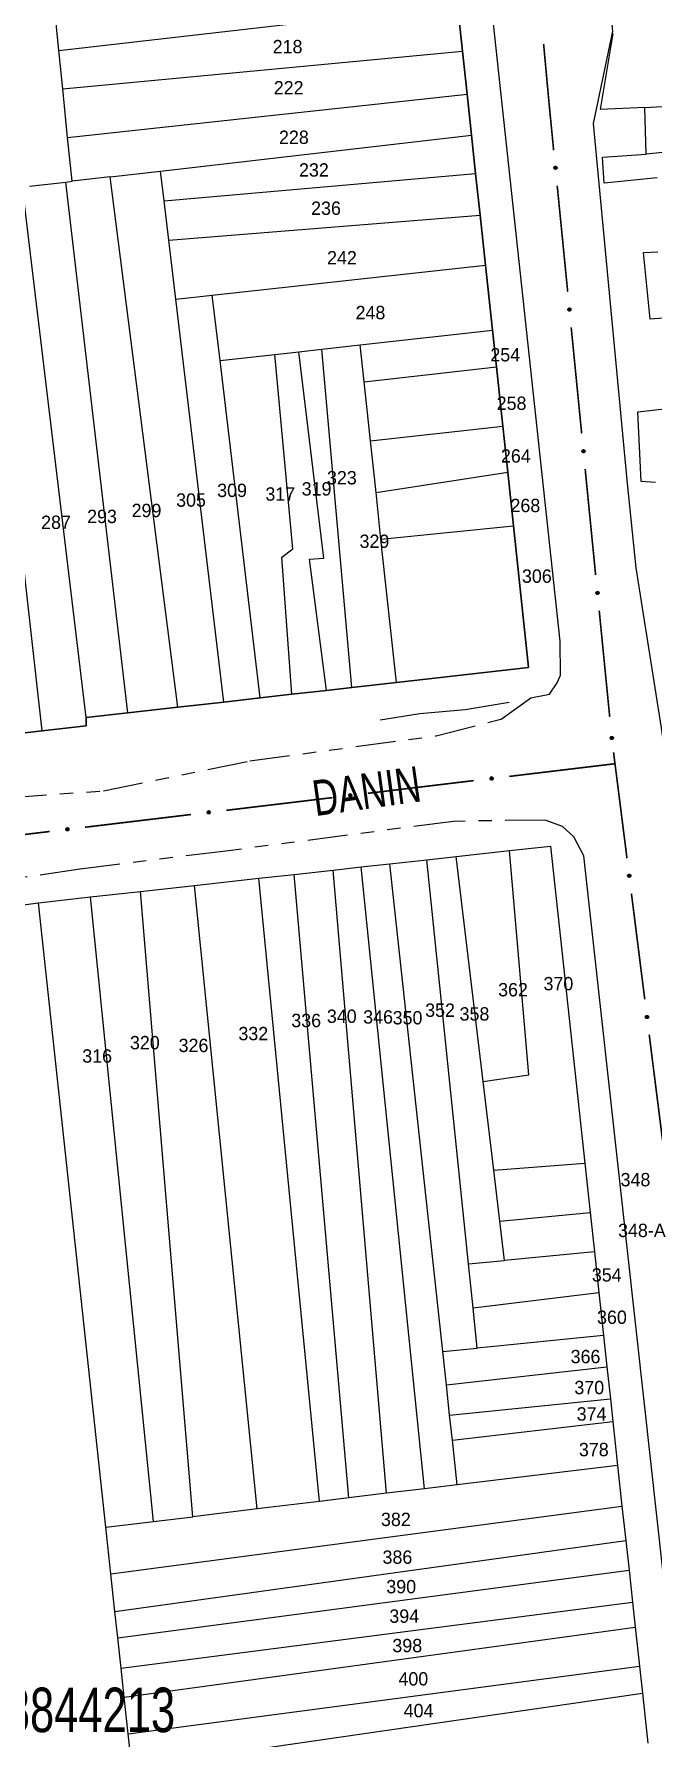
# Model space of a CAD drawing. Extents: x 203851 to 204958, y 4839055 to 4839989.
# Drawn here: x 204150.7 to 204220.2, y 4839515.8 to 4839707.3 of the extents above; entities that cross this region are included whole.
import ezdxf
from ezdxf.enums import TextEntityAlignment as Align

# ---------------------------------------------------------------- set-up
doc = ezdxf.new("R2010")
doc.units = 0
doc.header["$LTSCALE"] = 1.5
doc.header["$MEASUREMENT"] = 0
doc.linetypes.add('TRACO_05', pattern=[11, 7, -1, 0.5, -1, 0.5, -1])
doc.linetypes.add('TRACO_25', pattern=[8, 3, -1, 1, -1, 1, -1])
for name, color, linetype in [('CD_MALHA_LOTES', 7, 'CONTINUOUS'), ('CD_TXT_QUADRA', 2, 'CONTINUOUS'), ('HD-VALAS-DRENOS', 170, 'CONTINUOUS'), ('RU-QUADRA', 210, 'CONTINUOUS'), ('SV-EIXO-RUA-N-PAV', 6, 'CONTINUOUS'), ('SV-EIXO-RUA-PAV', 20, 'CONTINUOUS'), ('SV-RUA-NAO-PAV', 7, 'CONTINUOUS'), ('SV-RUA-PAVIM', 7, 'CONTINUOUS'), ('SV-TXT-RUA-PAV', 7, 'CONTINUOUS'), ('Th_NmrPort', 1, 'CONTINUOUS')]:
    doc.layers.add(name, color=color, linetype=linetype)
doc.styles.add('ARIAL', font='ARIAL.SHX')

msp = doc.modelspace()

# ---------------------------------------------------------------- linework, layer by layer
at = {"layer": 'CD_MALHA_LOTES', "linetype": 'Continuous', "flags": 128}
for points in [[(204153.45, 4839705.44), (204152.95, 4839710.39)], [(204153.45, 4839705.44), (204198.25, 4839710.57)], [(204198.25, 4839710.57), (204198.8, 4839705.39)], [(204214.3, 4839698.81), (204215.75, 4839707.37)], [(204153.89, 4839701.14), (204153.45, 4839705.44)], [(204153.89, 4839701.14), (204198.8, 4839705.39)], [(204198.8, 4839705.39), (204199.32, 4839700.54)], [(204154.44, 4839695.66), (204153.89, 4839701.14)], [(204219.29, 4839699.04), (204272.25, 4839702.08)], [(204154.44, 4839695.66), (204199.32, 4839700.54)], [(204199.32, 4839700.54), (204199.82, 4839695.92)], [(204219.29, 4839699.04), (204214.3, 4839698.81)], [(204219.46, 4839693.81), (204219.29, 4839699.04)], [(204272.56, 4839699.16), (204219.46, 4839693.81)], [(204154.93, 4839690.75), (204154.44, 4839695.66)], [(204164.87, 4839691.89), (204199.82, 4839695.92)], [(204199.82, 4839695.92), (204200.28, 4839691.63)], [(204214.55, 4839693.45), (204219.46, 4839693.81)], [(204214.72, 4839690.56), (204214.55, 4839693.45)], [(204159.21, 4839691.24), (204154.93, 4839690.75)], [(204159.21, 4839691.24), (204164.87, 4839691.89)], [(204166.82, 4839631.65), (204159.21, 4839691.24)], [(204165.27, 4839688.55), (204164.87, 4839691.89)], [(204165.27, 4839688.55), (204200.28, 4839691.63)], [(204200.28, 4839691.63), (204200.78, 4839686.95)], [(204220.68, 4839691.13), (204214.72, 4839690.56)], [(204156.53, 4839630.48), (204149.38, 4839690.11)], [(204150.14, 4839690.2), (204154.22, 4839690.67)], [(204154.22, 4839690.67), (204154.93, 4839690.75)], [(204161.2, 4839631.01), (204154.22, 4839690.67)], [(204165.8, 4839684.15), (204165.27, 4839688.55)], [(204165.8, 4839684.15), (204200.78, 4839686.95)], [(204200.78, 4839686.95), (204201.39, 4839681.34)], [(204166.59, 4839677.51), (204165.8, 4839684.15)], [(204151.57, 4839629), (204145.6, 4839682.21)], [(204219.16, 4839682.75), (204220.76, 4839682.83)], [(204219.91, 4839675.25), (204219.16, 4839682.75)], [(204170.69, 4839677.96), (204201.39, 4839681.34)], [(204201.39, 4839681.34), (204202.17, 4839674.04)], [(204166.59, 4839677.51), (204170.69, 4839677.96)], [(204171.56, 4839670.6), (204170.69, 4839677.96)], [(204251.63, 4839677.61), (204219.91, 4839675.25)], [(204172, 4839632.23), (204166.59, 4839677.51)], [(204187.32, 4839672.37), (204202.17, 4839674.04)], [(204202.17, 4839674.04), (204202.62, 4839669.9)], [(204180.41, 4839671.6), (204183, 4839671.89)], [(204183, 4839671.89), (204187.32, 4839672.37)], [(204186.36, 4839633.86), (204183, 4839671.89)], [(204187.77, 4839668.2), (204187.32, 4839672.37)], [(204171.56, 4839670.6), (204177.71, 4839671.29)], [(204176.06, 4839632.69), (204171.56, 4839670.6)], [(204177.71, 4839671.29), (204180.41, 4839671.6)], [(204179.63, 4839633.1), (204178.52, 4839648.52), (204179.73, 4839649.46), (204177.71, 4839671.29)], [(204183.51, 4839633.54), (204181.61, 4839648.28), (204183.21, 4839648.41), (204180.41, 4839671.6)], [(204187.77, 4839668.2), (204202.62, 4839669.9)], [(204188.47, 4839661.59), (204187.77, 4839668.2)], [(204202.62, 4839669.9), (204203.33, 4839663.22)], [(204218.51, 4839664.85), (204225.48, 4839665.64)], [(204218.9, 4839657.01), (204218.51, 4839664.85)], [(204188.47, 4839661.59), (204203.33, 4839663.22)], [(204203.33, 4839663.22), (204203.89, 4839658.08)], [(204189.09, 4839655.78), (204188.47, 4839661.59)], [(204189.09, 4839655.78), (204203.89, 4839658.08)], [(204203.89, 4839658.08), (204204.54, 4839652.03)], [(204220.5, 4839656.89), (204218.9, 4839657.01)], [(204189.65, 4839650.54), (204189.09, 4839655.78)], [(204189.65, 4839650.54), (204204.54, 4839652.03)], [(204204.54, 4839652.03), (204206.24, 4839636.11)], [(204191.38, 4839634.43), (204189.65, 4839650.54)], [(204206.24, 4839636.11), (204191.38, 4839634.43)], [(204186.36, 4839633.86), (204183.51, 4839633.54)], [(204191.38, 4839634.43), (204186.36, 4839633.86)], [(204166.82, 4839631.65), (204161.2, 4839631.01)], [(204172, 4839632.23), (204166.82, 4839631.65)], [(204176.06, 4839632.69), (204172, 4839632.23)], [(204179.63, 4839633.1), (204176.06, 4839632.69)], [(204183.51, 4839633.54), (204179.63, 4839633.1)], [(204156.53, 4839630.48), (204156.51, 4839629.57)], [(204161.2, 4839631.01), (204156.53, 4839630.48)], [(204151.57, 4839629), (204144.17, 4839628.14)], [(204156.51, 4839629.57), (204151.57, 4839629)], [(204190.66, 4839614.05), (204194.8, 4839614.51)], [(204194.8, 4839614.51), (204198.1, 4839614.87)], [(204199.5, 4839569.08), (204194.8, 4839614.51)], [(204198.1, 4839614.87), (204204.09, 4839615.53)], [(204201.13, 4839589.6), (204198.1, 4839614.87)], [(204204.09, 4839615.53), (204208.68, 4839616.04)], [(204206.25, 4839590.34), (204204.09, 4839615.53)], [(204208.68, 4839616.04), (204212.55, 4839580.41)], [(204175.91, 4839612.42), (204179.9, 4839612.86)], [(204179.9, 4839612.86), (204184.26, 4839613.34)], [(204186.05, 4839542.79), (204179.9, 4839612.86)], [(204184.26, 4839613.34), (204187.42, 4839613.69)], [(204190.27, 4839543.3), (204184.26, 4839613.34)], [(204187.42, 4839613.69), (204190.66, 4839614.05)], [(204194.53, 4839543.82), (204187.42, 4839613.69)], [(204196.59, 4839559.23), (204190.66, 4839614.05)], [(204157.01, 4839610.33), (204162.63, 4839610.95)], [(204162.63, 4839610.95), (204168.71, 4839611.62)], [(204168.52, 4839540.67), (204162.63, 4839610.95)], [(204168.71, 4839611.62), (204175.91, 4839612.42)], [(204175.73, 4839541.54), (204168.71, 4839611.62)], [(204182.74, 4839542.39), (204175.91, 4839612.42)], [(204126.24, 4839606.35), (204151.16, 4839609.68)], [(204151.16, 4839609.68), (204157.01, 4839610.33)], [(204158.74, 4839539.48), (204151.16, 4839609.68)], [(204164.08, 4839540.13), (204157.01, 4839610.33)], [(204201.13, 4839589.6), (204206.25, 4839590.34)], [(204202.32, 4839579.61), (204201.13, 4839589.6)], [(204202.32, 4839579.61), (204212.55, 4839580.41)], [(204212.55, 4839580.41), (204213.15, 4839574.87)], [(204203.01, 4839573.88), (204202.32, 4839579.61)], [(204203.01, 4839573.88), (204213.15, 4839574.87)], [(204213.15, 4839574.87), (204213.63, 4839570.43)], [(204203.54, 4839569.47), (204203.01, 4839573.88)], [(204213.63, 4839570.43), (204203.54, 4839569.47)], [(204213.63, 4839570.43), (204214.14, 4839565.86)], [(204199.5, 4839569.08), (204203.54, 4839569.47)], [(204200.01, 4839564.14), (204199.5, 4839569.08)], [(204200.01, 4839564.14), (204214.14, 4839565.86)], [(204214.14, 4839565.86), (204214.65, 4839561.03)], [(204200.47, 4839559.62), (204200.01, 4839564.14)], [(204214.65, 4839561.03), (204200.47, 4839559.62)], [(204214.65, 4839561.03), (204215.03, 4839557.53)], [(204196.59, 4839559.23), (204200.47, 4839559.62)], [(204197, 4839555.5), (204196.59, 4839559.23)], [(204197, 4839555.5), (204215.03, 4839557.53)], [(204215.03, 4839557.53), (204215.42, 4839553.93)], [(204197.36, 4839552.1), (204197, 4839555.5)], [(204197.36, 4839552.1), (204215.42, 4839553.93)], [(204215.42, 4839553.93), (204215.7, 4839551.37)], [(204197.67, 4839549.27), (204197.36, 4839552.1)], [(204197.67, 4839549.27), (204215.7, 4839551.37)], [(204215.7, 4839551.37), (204216.24, 4839546.44)], [(204198.21, 4839544.26), (204197.67, 4839549.27)], [(204216.24, 4839546.44), (204198.21, 4839544.26)], [(204216.24, 4839546.44), (204216.73, 4839541.86)], [(204194.53, 4839543.82), (204190.27, 4839543.3)], [(204198.21, 4839544.26), (204194.53, 4839543.82)], [(204159.3, 4839534.26), (204216.73, 4839541.86)], [(204182.74, 4839542.39), (204175.73, 4839541.54)], [(204186.05, 4839542.79), (204182.74, 4839542.39)], [(204190.27, 4839543.3), (204186.05, 4839542.79)], [(204216.73, 4839541.86), (204217.15, 4839537.98)], [(204158.74, 4839539.48), (204164.08, 4839540.13)], [(204164.08, 4839540.13), (204168.52, 4839540.67)], [(204175.73, 4839541.54), (204168.52, 4839540.67)], [(204159.3, 4839534.26), (204158.74, 4839539.48)], [(204159.76, 4839530.01), (204217.15, 4839537.98)], [(204217.15, 4839537.98), (204217.52, 4839534.65)], [(204159.76, 4839530.01), (204159.3, 4839534.26)], [(204160.08, 4839527.04), (204217.52, 4839534.65)], [(204217.52, 4839534.65), (204217.91, 4839531.05)], [(204160.45, 4839523.65), (204217.91, 4839531.05)], [(204217.91, 4839531.05), (204218.21, 4839528.24)], [(204160.08, 4839527.04), (204159.76, 4839530.01)], [(204160.8, 4839520.39), (204218.21, 4839528.24)], [(204218.21, 4839528.24), (204218.69, 4839523.86)], [(204160.45, 4839523.65), (204160.08, 4839527.04)], [(204160.8, 4839520.39), (204160.45, 4839523.65)], [(204161.24, 4839516.26), (204218.69, 4839523.86)], [(204218.69, 4839523.86), (204219.02, 4839520.83)], [(204161.65, 4839512.51), (204219.02, 4839520.83)], [(204219.02, 4839520.83), (204219.63, 4839515.21)], [(204161.24, 4839516.26), (204160.8, 4839520.39)], [(204161.65, 4839512.51), (204161.24, 4839516.26)]]:
    msp.add_lwpolyline(points, dxfattribs=at)
at = {"layer": 'HD-VALAS-DRENOS', "linetype": 'TRACO_05'}
msp.add_polyline3d([(204204.06, 4839632.16, 9.09), (204199.09, 4839631.36, 8.93), (204194, 4839630.9, 8.83), (204189.55, 4839630.18, 8.85)], dxfattribs=at)
at = {"layer": 'RU-QUADRA', "linetype": 'Continuous', "flags": 128}
for points in [[(204144.17, 4839628.14), (204151.57, 4839629), (204156.51, 4839629.57), (204156.53, 4839630.48), (204161.2, 4839631.01), (204166.82, 4839631.65), (204172, 4839632.23), (204176.06, 4839632.69), (204179.63, 4839633.1), (204183.51, 4839633.54), (204186.36, 4839633.86), (204191.38, 4839634.43), (204206.24, 4839636.11), (204204.54, 4839652.03), (204203.89, 4839658.08), (204203.33, 4839663.22), (204202.62, 4839669.9), (204202.17, 4839674.04), (204201.39, 4839681.34), (204200.78, 4839686.95), (204200.28, 4839691.63), (204199.82, 4839695.92), (204199.32, 4839700.54), (204198.8, 4839705.39), (204198.25, 4839710.57)], [(204220.68, 4839691.13), (204214.72, 4839690.56), (204214.55, 4839693.45), (204219.46, 4839693.81), (204219.29, 4839699.04), (204214.3, 4839698.81), (204215.75, 4839707.37)], [(204251.63, 4839677.61), (204219.91, 4839675.25), (204219.16, 4839682.75), (204220.76, 4839682.83)], [(204220.5, 4839656.89), (204218.9, 4839657.01), (204218.51, 4839664.85), (204225.48, 4839665.64)], [(204126.24, 4839606.35), (204151.16, 4839609.68), (204157.01, 4839610.33), (204162.63, 4839610.95), (204168.71, 4839611.62), (204175.91, 4839612.42), (204179.9, 4839612.86), (204184.26, 4839613.34), (204187.42, 4839613.69), (204190.66, 4839614.05), (204194.8, 4839614.51), (204198.1, 4839614.87), (204204.09, 4839615.53), (204208.68, 4839616.04), (204212.55, 4839580.41), (204213.15, 4839574.87), (204213.63, 4839570.43), (204214.14, 4839565.86), (204214.65, 4839561.03), (204215.03, 4839557.53), (204215.42, 4839553.93), (204215.7, 4839551.37), (204216.24, 4839546.44), (204216.73, 4839541.86), (204217.15, 4839537.98), (204217.52, 4839534.65), (204217.91, 4839531.05), (204218.21, 4839528.24), (204218.69, 4839523.86), (204219.02, 4839520.83), (204219.63, 4839515.21)]]:
    msp.add_lwpolyline(points, dxfattribs=at)
at = {"layer": 'SV-EIXO-RUA-N-PAV', "const_width": 0.18}
for points in [[(204215.97, 4839625.3), (204204.06, 4839623.87)], [(204200.08, 4839623.4), (204188.17, 4839621.97)], [(204184.2, 4839621.49), (204172.28, 4839620.06)], [(204168.31, 4839619.59), (204156.4, 4839618.16)], [(204152.42, 4839617.68), (204142.5, 4839616.49)]]:
    msp.add_lwpolyline(points, dxfattribs=at)
at = {"layer": 'SV-EIXO-RUA-N-PAV'}
for points in [[(204202.23, 4839623.54), (204202.2, 4839623.5), (204202.16, 4839623.48), (204202.13, 4839623.46), (204202.09, 4839623.46), (204202.06, 4839623.45), (204202.02, 4839623.46), (204201.98, 4839623.48), (204201.95, 4839623.51), (204201.92, 4839623.54), (204201.9, 4839623.58), (204201.9, 4839623.61), (204201.9, 4839623.64), (204201.9, 4839623.68), (204201.92, 4839623.72), (204201.95, 4839623.76), (204201.98, 4839623.79), (204202.02, 4839623.8), (204202.05, 4839623.81), (204202.09, 4839623.81), (204202.12, 4839623.8), (204202.16, 4839623.78), (204202.2, 4839623.75), (204202.23, 4839623.72), (204202.24, 4839623.69), (204202.25, 4839623.65), (204202.25, 4839623.62), (204202.24, 4839623.58), (204202.23, 4839623.54)], [(204186.34, 4839621.64), (204186.31, 4839621.6), (204186.28, 4839621.57), (204186.24, 4839621.56), (204186.21, 4839621.55), (204186.17, 4839621.55), (204186.14, 4839621.56), (204186.1, 4839621.57), (204186.06, 4839621.6), (204186.03, 4839621.64), (204186.02, 4839621.67), (204186.01, 4839621.71), (204186.01, 4839621.74), (204186.02, 4839621.78), (204186.03, 4839621.82), (204186.06, 4839621.85), (204186.1, 4839621.88), (204186.13, 4839621.89), (204186.17, 4839621.9), (204186.2, 4839621.9), (204186.24, 4839621.9), (204186.28, 4839621.88), (204186.31, 4839621.85), (204186.34, 4839621.82), (204186.35, 4839621.78), (204186.36, 4839621.75), (204186.36, 4839621.71), (204186.36, 4839621.68), (204186.34, 4839621.64)], [(204170.45, 4839619.73), (204170.42, 4839619.69), (204170.39, 4839619.67), (204170.36, 4839619.65), (204170.32, 4839619.65), (204170.29, 4839619.65), (204170.25, 4839619.65), (204170.21, 4839619.67), (204170.17, 4839619.7), (204170.15, 4839619.73), (204170.13, 4839619.77), (204170.12, 4839619.8), (204170.12, 4839619.84), (204170.13, 4839619.87), (204170.15, 4839619.91), (204170.18, 4839619.95), (204170.21, 4839619.98), (204170.24, 4839619.99), (204170.28, 4839620), (204170.32, 4839620), (204170.35, 4839619.99), (204170.39, 4839619.98), (204170.43, 4839619.94), (204170.45, 4839619.91), (204170.47, 4839619.88), (204170.47, 4839619.84), (204170.48, 4839619.81), (204170.47, 4839619.77), (204170.45, 4839619.73)], [(204154.57, 4839617.83), (204154.54, 4839617.79), (204154.5, 4839617.76), (204154.47, 4839617.75), (204154.43, 4839617.74), (204154.4, 4839617.74), (204154.36, 4839617.75), (204154.33, 4839617.76), (204154.29, 4839617.79), (204154.26, 4839617.83), (204154.24, 4839617.86), (204154.24, 4839617.9), (204154.24, 4839617.93), (204154.24, 4839617.97), (204154.26, 4839618.01), (204154.29, 4839618.05), (204154.32, 4839618.07), (204154.36, 4839618.09), (204154.39, 4839618.09), (204154.43, 4839618.09), (204154.46, 4839618.09), (204154.5, 4839618.07), (204154.54, 4839618.04), (204154.57, 4839618.01), (204154.58, 4839617.97), (204154.59, 4839617.94), (204154.59, 4839617.9), (204154.58, 4839617.87), (204154.57, 4839617.83)]]:
    msp.add_lwpolyline(points, close=True, dxfattribs=at)
for points in [[(204202.2, 4839623.75), (204201.9, 4839623.68)], [(204202.21, 4839623.74), (204201.9, 4839623.66)], [(204202.23, 4839623.72), (204201.9, 4839623.64)], [(204202.23, 4839623.7), (204201.9, 4839623.63)], [(204202.24, 4839623.69), (204201.9, 4839623.61)], [(204202.24, 4839623.67), (204201.9, 4839623.6)], [(204202.25, 4839623.65), (204201.9, 4839623.58)], [(204202.18, 4839623.77), (204201.91, 4839623.7)], [(204202.16, 4839623.78), (204201.92, 4839623.72)], [(204202.24, 4839623.63), (204201.92, 4839623.56)], [(204202.25, 4839623.62), (204201.92, 4839623.54)], [(204202.14, 4839623.79), (204201.94, 4839623.74)], [(204202.24, 4839623.6), (204201.94, 4839623.52)], [(204202.12, 4839623.8), (204201.95, 4839623.76)], [(204202.24, 4839623.58), (204201.95, 4839623.51)], [(204202.1, 4839623.8), (204201.97, 4839623.77)], [(204202.23, 4839623.56), (204201.97, 4839623.49)], [(204202.09, 4839623.81), (204201.98, 4839623.79)], [(204202.23, 4839623.54), (204201.98, 4839623.48)], [(204202.21, 4839623.52), (204202.01, 4839623.47)], [(204202.2, 4839623.5), (204202.02, 4839623.46)], [(204202.18, 4839623.49), (204202.05, 4839623.46)], [(204202.16, 4839623.48), (204202.06, 4839623.45)], [(204186.34, 4839621.82), (204186.01, 4839621.74)], [(204186.34, 4839621.8), (204186.01, 4839621.72)], [(204186.35, 4839621.78), (204186.01, 4839621.71)], [(204186.36, 4839621.77), (204186.01, 4839621.69)], [(204186.31, 4839621.85), (204186.02, 4839621.78)], [(204186.32, 4839621.83), (204186.02, 4839621.76)], [(204186.36, 4839621.75), (204186.02, 4839621.67)], [(204186.28, 4839621.88), (204186.03, 4839621.82)], [(204186.29, 4839621.86), (204186.03, 4839621.8)], [(204186.36, 4839621.73), (204186.03, 4839621.65)], [(204186.36, 4839621.71), (204186.03, 4839621.64)], [(204186.36, 4839621.69), (204186.05, 4839621.62)], [(204186.24, 4839621.9), (204186.06, 4839621.85)], [(204186.25, 4839621.88), (204186.06, 4839621.84)], [(204186.36, 4839621.68), (204186.06, 4839621.6)], [(204186.35, 4839621.66), (204186.08, 4839621.59)], [(204186.22, 4839621.9), (204186.09, 4839621.87)], [(204186.2, 4839621.9), (204186.1, 4839621.88)], [(204186.34, 4839621.64), (204186.1, 4839621.57)], [(204186.32, 4839621.62), (204186.12, 4839621.57)], [(204186.31, 4839621.6), (204186.14, 4839621.56)], [(204186.29, 4839621.58), (204186.16, 4839621.56)], [(204186.28, 4839621.57), (204186.17, 4839621.55)], [(204170.45, 4839619.91), (204170.12, 4839619.84)], [(204170.47, 4839619.88), (204170.12, 4839619.8)], [(204170.43, 4839619.94), (204170.13, 4839619.87)], [(204170.44, 4839619.93), (204170.13, 4839619.86)], [(204170.46, 4839619.9), (204170.13, 4839619.82)], [(204170.47, 4839619.86), (204170.13, 4839619.79)], [(204170.47, 4839619.84), (204170.13, 4839619.77)], [(204170.4, 4839619.96), (204170.14, 4839619.89)], [(204170.47, 4839619.82), (204170.14, 4839619.75)], [(204170.39, 4839619.98), (204170.15, 4839619.91)], [(204170.48, 4839619.81), (204170.15, 4839619.73)], [(204170.47, 4839619.79), (204170.16, 4839619.72)], [(204170.37, 4839619.98), (204170.17, 4839619.93)], [(204170.47, 4839619.77), (204170.17, 4839619.7)], [(204170.35, 4839619.99), (204170.18, 4839619.95)], [(204170.33, 4839619.99), (204170.2, 4839619.97)], [(204170.46, 4839619.75), (204170.2, 4839619.69)], [(204170.32, 4839620), (204170.21, 4839619.98)], [(204170.45, 4839619.73), (204170.21, 4839619.67)], [(204170.44, 4839619.71), (204170.24, 4839619.66)], [(204170.42, 4839619.69), (204170.25, 4839619.65)], [(204170.4, 4839619.68), (204170.28, 4839619.65)], [(204170.39, 4839619.67), (204170.29, 4839619.65)], [(204154.54, 4839618.04), (204154.24, 4839617.97)], [(204154.55, 4839618.02), (204154.24, 4839617.95)], [(204154.57, 4839618.01), (204154.24, 4839617.93)], [(204154.57, 4839617.99), (204154.24, 4839617.92)], [(204154.58, 4839617.97), (204154.24, 4839617.9)], [(204154.58, 4839617.96), (204154.24, 4839617.88)], [(204154.59, 4839617.94), (204154.24, 4839617.86)], [(204154.5, 4839618.07), (204154.26, 4839618.01)], [(204154.52, 4839618.05), (204154.26, 4839617.99)], [(204154.59, 4839617.92), (204154.26, 4839617.85)], [(204154.59, 4839617.9), (204154.26, 4839617.83)], [(204154.48, 4839618.08), (204154.28, 4839618.03)], [(204154.58, 4839617.89), (204154.28, 4839617.81)], [(204154.46, 4839618.09), (204154.29, 4839618.05)], [(204154.58, 4839617.87), (204154.29, 4839617.79)], [(204154.44, 4839618.09), (204154.31, 4839618.06)], [(204154.57, 4839617.85), (204154.31, 4839617.78)], [(204154.43, 4839618.09), (204154.32, 4839618.07)], [(204154.57, 4839617.83), (204154.33, 4839617.76)], [(204154.55, 4839617.81), (204154.35, 4839617.76)], [(204154.54, 4839617.79), (204154.36, 4839617.75)], [(204154.52, 4839617.77), (204154.39, 4839617.75)], [(204154.5, 4839617.76), (204154.4, 4839617.74)]]:
    msp.add_lwpolyline(points, dxfattribs=at)
at = {"layer": 'SV-EIXO-RUA-PAV', "const_width": 0.18}
for points in [[(204207.92, 4839706.2), (204208.47, 4839700.23)], [(204208.47, 4839700.23), (204208.52, 4839699.67)], [(204208.52, 4839699.67), (204209.05, 4839694.25)], [(204209.45, 4839690.27), (204210.63, 4839678.33)], [(204211.02, 4839674.35), (204212.2, 4839662.41)], [(204212.59, 4839658.43), (204213.77, 4839646.49)], [(204214.17, 4839642.51), (204215.35, 4839630.56)], [(204215.78, 4839626.59), (204217.29, 4839614.68)], [(204217.79, 4839610.71), (204219.29, 4839598.81)], [(204219.79, 4839594.84), (204221.29, 4839582.94)]]:
    msp.add_lwpolyline(points, dxfattribs=at)
at = {"layer": 'SV-EIXO-RUA-PAV'}
for points in [[(204209.35, 4839692.42), (204209.39, 4839692.39), (204209.41, 4839692.35), (204209.43, 4839692.32), (204209.43, 4839692.28), (204209.43, 4839692.25), (204209.42, 4839692.21), (204209.41, 4839692.18), (204209.38, 4839692.14), (204209.34, 4839692.11), (204209.31, 4839692.1), (204209.27, 4839692.09), (204209.24, 4839692.09), (204209.2, 4839692.1), (204209.16, 4839692.12), (204209.12, 4839692.15), (204209.1, 4839692.18), (204209.09, 4839692.22), (204209.08, 4839692.25), (204209.08, 4839692.29), (204209.09, 4839692.32), (204209.1, 4839692.36), (204209.14, 4839692.4), (204209.17, 4839692.42), (204209.2, 4839692.44), (204209.24, 4839692.44), (204209.27, 4839692.44), (204209.31, 4839692.44), (204209.35, 4839692.42)], [(204210.92, 4839676.5), (204210.96, 4839676.47), (204210.98, 4839676.43), (204211, 4839676.4), (204211, 4839676.36), (204211, 4839676.33), (204211, 4839676.29), (204210.98, 4839676.25), (204210.95, 4839676.22), (204210.91, 4839676.19), (204210.88, 4839676.17), (204210.84, 4839676.17), (204210.81, 4839676.17), (204210.77, 4839676.18), (204210.73, 4839676.19), (204210.7, 4839676.23), (204210.67, 4839676.26), (204210.66, 4839676.29), (204210.65, 4839676.33), (204210.65, 4839676.36), (204210.66, 4839676.4), (204210.68, 4839676.44), (204210.71, 4839676.47), (204210.74, 4839676.5), (204210.77, 4839676.51), (204210.81, 4839676.52), (204210.85, 4839676.52), (204210.88, 4839676.51), (204210.92, 4839676.5)], [(204212.49, 4839660.57), (204212.53, 4839660.54), (204212.56, 4839660.51), (204212.57, 4839660.47), (204212.58, 4839660.44), (204212.58, 4839660.4), (204212.57, 4839660.37), (204212.55, 4839660.33), (204212.52, 4839660.29), (204212.49, 4839660.27), (204212.45, 4839660.25), (204212.42, 4839660.25), (204212.38, 4839660.25), (204212.35, 4839660.25), (204212.31, 4839660.27), (204212.27, 4839660.3), (204212.24, 4839660.34), (204212.23, 4839660.37), (204212.22, 4839660.41), (204212.22, 4839660.44), (204212.23, 4839660.48), (204212.25, 4839660.52), (204212.28, 4839660.55), (204212.31, 4839660.58), (204212.35, 4839660.59), (204212.38, 4839660.6), (204212.42, 4839660.6), (204212.45, 4839660.59), (204212.49, 4839660.57)], [(204214.06, 4839644.65), (204214.1, 4839644.62), (204214.13, 4839644.59), (204214.14, 4839644.55), (204214.15, 4839644.52), (204214.15, 4839644.48), (204214.14, 4839644.45), (204214.12, 4839644.41), (204214.09, 4839644.37), (204214.06, 4839644.34), (204214.02, 4839644.33), (204213.99, 4839644.32), (204213.96, 4839644.32), (204213.92, 4839644.33), (204213.88, 4839644.35), (204213.84, 4839644.38), (204213.82, 4839644.41), (204213.8, 4839644.45), (204213.8, 4839644.48), (204213.8, 4839644.52), (204213.8, 4839644.55), (204213.82, 4839644.59), (204213.85, 4839644.63), (204213.89, 4839644.66), (204213.92, 4839644.67), (204213.96, 4839644.67), (204213.99, 4839644.68), (204214.03, 4839644.67), (204214.06, 4839644.65)], [(204215.67, 4839628.35), (204215.71, 4839628.32), (204215.74, 4839628.28), (204215.75, 4839628.25), (204215.76, 4839628.22), (204215.76, 4839628.18), (204215.75, 4839628.14), (204215.74, 4839628.11), (204215.71, 4839628.07), (204215.67, 4839628.04), (204215.64, 4839628.02), (204215.6, 4839628.02), (204215.57, 4839628.02), (204215.53, 4839628.02), (204215.49, 4839628.04), (204215.46, 4839628.07), (204215.43, 4839628.1), (204215.42, 4839628.14), (204215.41, 4839628.17), (204215.41, 4839628.21), (204215.41, 4839628.24), (204215.43, 4839628.28), (204215.46, 4839628.32), (204215.49, 4839628.35), (204215.53, 4839628.36), (204215.56, 4839628.37), (204215.6, 4839628.37), (204215.63, 4839628.36), (204215.67, 4839628.35)], [(204217.63, 4839612.86), (204217.67, 4839612.83), (204217.69, 4839612.79), (204217.71, 4839612.76), (204217.71, 4839612.72), (204217.72, 4839612.69), (204217.71, 4839612.65), (204217.69, 4839612.62), (204217.66, 4839612.58), (204217.63, 4839612.55), (204217.6, 4839612.53), (204217.56, 4839612.53), (204217.53, 4839612.52), (204217.49, 4839612.53), (204217.45, 4839612.55), (204217.41, 4839612.58), (204217.39, 4839612.61), (204217.37, 4839612.65), (204217.36, 4839612.68), (204217.36, 4839612.72), (204217.37, 4839612.75), (204217.39, 4839612.79), (204217.42, 4839612.83), (204217.45, 4839612.86), (204217.48, 4839612.87), (204217.52, 4839612.88), (204217.55, 4839612.88), (204217.59, 4839612.87), (204217.63, 4839612.86)], [(204219.63, 4839596.98), (204219.67, 4839596.95), (204219.7, 4839596.92), (204219.71, 4839596.88), (204219.72, 4839596.85), (204219.72, 4839596.82), (204219.71, 4839596.78), (204219.7, 4839596.74), (204219.67, 4839596.7), (204219.63, 4839596.68), (204219.6, 4839596.66), (204219.57, 4839596.65), (204219.53, 4839596.65), (204219.49, 4839596.66), (204219.46, 4839596.67), (204219.42, 4839596.71), (204219.39, 4839596.74), (204219.38, 4839596.77), (204219.37, 4839596.81), (204219.37, 4839596.84), (204219.37, 4839596.88), (204219.39, 4839596.92), (204219.42, 4839596.95), (204219.45, 4839596.98), (204219.49, 4839597), (204219.52, 4839597), (204219.56, 4839597), (204219.59, 4839597), (204219.63, 4839596.98)]]:
    msp.add_lwpolyline(points, close=True, dxfattribs=at)
for points in [[(204209.08, 4839692.3), (204209.11, 4839692.17)], [(204209.08, 4839692.29), (204209.1, 4839692.18)], [(204209.09, 4839692.32), (204209.12, 4839692.15)], [(204209.1, 4839692.36), (204209.16, 4839692.12)], [(204209.1, 4839692.34), (204209.14, 4839692.14)], [(204209.12, 4839692.38), (204209.18, 4839692.11)], [(204209.14, 4839692.4), (204209.2, 4839692.1)], [(204209.15, 4839692.41), (204209.22, 4839692.1)], [(204209.17, 4839692.42), (204209.24, 4839692.09)], [(204209.18, 4839692.43), (204209.25, 4839692.09)], [(204209.2, 4839692.44), (204209.27, 4839692.09)], [(204209.22, 4839692.44), (204209.29, 4839692.1)], [(204209.24, 4839692.44), (204209.31, 4839692.1)], [(204209.26, 4839692.44), (204209.32, 4839692.11)], [(204209.27, 4839692.44), (204209.34, 4839692.11)], [(204209.29, 4839692.44), (204209.36, 4839692.13)], [(204209.31, 4839692.44), (204209.38, 4839692.14)], [(204209.33, 4839692.43), (204209.39, 4839692.16)], [(204209.35, 4839692.42), (204209.41, 4839692.18)], [(204209.37, 4839692.4), (204209.41, 4839692.2)], [(204209.39, 4839692.39), (204209.42, 4839692.21)], [(204209.4, 4839692.37), (204209.43, 4839692.24)], [(204209.41, 4839692.35), (204209.43, 4839692.25)], [(204210.65, 4839676.36), (204210.67, 4839676.26)], [(204210.66, 4839676.4), (204210.7, 4839676.23)], [(204210.66, 4839676.38), (204210.68, 4839676.25)], [(204210.67, 4839676.41), (204210.71, 4839676.22)], [(204210.68, 4839676.44), (204210.73, 4839676.19)], [(204210.69, 4839676.45), (204210.75, 4839676.19)], [(204210.71, 4839676.47), (204210.77, 4839676.18)], [(204210.72, 4839676.49), (204210.79, 4839676.18)], [(204210.74, 4839676.5), (204210.81, 4839676.17)], [(204210.76, 4839676.5), (204210.83, 4839676.17)], [(204210.77, 4839676.51), (204210.84, 4839676.17)], [(204210.79, 4839676.51), (204210.86, 4839676.17)], [(204210.81, 4839676.52), (204210.88, 4839676.17)], [(204210.83, 4839676.52), (204210.9, 4839676.19)], [(204210.85, 4839676.52), (204210.91, 4839676.19)], [(204210.86, 4839676.51), (204210.93, 4839676.21)], [(204210.88, 4839676.51), (204210.95, 4839676.22)], [(204210.9, 4839676.5), (204210.96, 4839676.24)], [(204210.92, 4839676.5), (204210.98, 4839676.25)], [(204210.94, 4839676.48), (204210.99, 4839676.28)], [(204210.96, 4839676.47), (204211, 4839676.29)], [(204210.97, 4839676.45), (204211, 4839676.32)], [(204210.98, 4839676.43), (204211, 4839676.33)], [(204212.22, 4839660.44), (204212.24, 4839660.34)], [(204212.23, 4839660.48), (204212.27, 4839660.3)], [(204212.23, 4839660.45), (204212.26, 4839660.33)], [(204212.24, 4839660.49), (204212.29, 4839660.29)], [(204212.25, 4839660.52), (204212.31, 4839660.27)], [(204212.27, 4839660.53), (204212.33, 4839660.27)], [(204212.28, 4839660.55), (204212.35, 4839660.25)], [(204212.3, 4839660.56), (204212.36, 4839660.25)], [(204212.31, 4839660.58), (204212.38, 4839660.25)], [(204212.33, 4839660.58), (204212.4, 4839660.25)], [(204212.35, 4839660.59), (204212.42, 4839660.25)], [(204212.36, 4839660.59), (204212.43, 4839660.25)], [(204212.38, 4839660.6), (204212.45, 4839660.25)], [(204212.4, 4839660.59), (204212.47, 4839660.26)], [(204212.42, 4839660.6), (204212.49, 4839660.27)], [(204212.44, 4839660.59), (204212.5, 4839660.28)], [(204212.45, 4839660.59), (204212.52, 4839660.29)], [(204212.47, 4839660.58), (204212.53, 4839660.32)], [(204212.49, 4839660.57), (204212.55, 4839660.33)], [(204212.51, 4839660.56), (204212.56, 4839660.36)], [(204212.53, 4839660.54), (204212.57, 4839660.37)], [(204212.55, 4839660.52), (204212.57, 4839660.4)], [(204212.56, 4839660.51), (204212.58, 4839660.4)], [(204213.8, 4839644.55), (204213.84, 4839644.38)], [(204213.8, 4839644.53), (204213.83, 4839644.4)], [(204213.8, 4839644.52), (204213.82, 4839644.41)], [(204213.82, 4839644.59), (204213.88, 4839644.35)], [(204213.82, 4839644.57), (204213.86, 4839644.37)], [(204213.84, 4839644.61), (204213.9, 4839644.34)], [(204213.85, 4839644.63), (204213.92, 4839644.33)], [(204213.87, 4839644.64), (204213.94, 4839644.33)], [(204213.89, 4839644.66), (204213.96, 4839644.32)], [(204213.9, 4839644.66), (204213.97, 4839644.33)], [(204213.92, 4839644.67), (204213.99, 4839644.32)], [(204213.94, 4839644.67), (204214, 4839644.33)], [(204213.96, 4839644.67), (204214.02, 4839644.33)], [(204213.97, 4839644.67), (204214.04, 4839644.34)], [(204213.99, 4839644.68), (204214.06, 4839644.34)], [(204214.01, 4839644.67), (204214.08, 4839644.36)], [(204214.03, 4839644.67), (204214.09, 4839644.37)], [(204214.04, 4839644.66), (204214.11, 4839644.39)], [(204214.06, 4839644.65), (204214.12, 4839644.41)], [(204214.08, 4839644.63), (204214.13, 4839644.43)], [(204214.1, 4839644.62), (204214.14, 4839644.45)], [(204214.12, 4839644.6), (204214.14, 4839644.47)], [(204214.13, 4839644.59), (204214.15, 4839644.48)], [(204215.41, 4839628.24), (204215.46, 4839628.07)], [(204215.41, 4839628.22), (204215.44, 4839628.09)], [(204215.41, 4839628.21), (204215.43, 4839628.1)], [(204215.42, 4839628.26), (204215.47, 4839628.06)], [(204215.43, 4839628.28), (204215.49, 4839628.04)], [(204215.45, 4839628.3), (204215.51, 4839628.03)], [(204215.46, 4839628.32), (204215.53, 4839628.02)], [(204215.48, 4839628.33), (204215.55, 4839628.02)], [(204215.49, 4839628.35), (204215.57, 4839628.02)], [(204215.51, 4839628.35), (204215.59, 4839628.02)], [(204215.53, 4839628.36), (204215.6, 4839628.02)], [(204215.54, 4839628.36), (204215.62, 4839628.02)], [(204215.56, 4839628.37), (204215.64, 4839628.02)], [(204215.58, 4839628.36), (204215.66, 4839628.04)], [(204215.6, 4839628.37), (204215.67, 4839628.04)], [(204215.61, 4839628.36), (204215.69, 4839628.06)], [(204215.63, 4839628.36), (204215.71, 4839628.07)], [(204215.65, 4839628.35), (204215.72, 4839628.09)], [(204215.67, 4839628.35), (204215.74, 4839628.11)], [(204215.69, 4839628.33), (204215.74, 4839628.13)], [(204215.71, 4839628.32), (204215.75, 4839628.14)], [(204215.73, 4839628.3), (204215.75, 4839628.17)], [(204215.74, 4839628.28), (204215.76, 4839628.18)], [(204217.36, 4839612.72), (204217.39, 4839612.61)], [(204217.37, 4839612.75), (204217.41, 4839612.58)], [(204217.37, 4839612.73), (204217.4, 4839612.6)], [(204217.38, 4839612.77), (204217.43, 4839612.57)], [(204217.39, 4839612.79), (204217.45, 4839612.55)], [(204217.4, 4839612.81), (204217.47, 4839612.54)], [(204217.42, 4839612.83), (204217.49, 4839612.53)], [(204217.43, 4839612.84), (204217.51, 4839612.53)], [(204217.45, 4839612.86), (204217.53, 4839612.52)], [(204217.47, 4839612.86), (204217.54, 4839612.53)], [(204217.48, 4839612.87), (204217.56, 4839612.53)], [(204217.5, 4839612.87), (204217.58, 4839612.53)], [(204217.52, 4839612.88), (204217.6, 4839612.53)], [(204217.54, 4839612.87), (204217.61, 4839612.55)], [(204217.55, 4839612.88), (204217.63, 4839612.55)], [(204217.57, 4839612.87), (204217.65, 4839612.57)], [(204217.59, 4839612.87), (204217.66, 4839612.58)], [(204217.61, 4839612.86), (204217.68, 4839612.6)], [(204217.63, 4839612.86), (204217.69, 4839612.62)], [(204217.65, 4839612.84), (204217.7, 4839612.64)], [(204217.67, 4839612.83), (204217.71, 4839612.65)], [(204217.68, 4839612.81), (204217.71, 4839612.68)], [(204217.69, 4839612.79), (204217.72, 4839612.69)], [(204219.37, 4839596.88), (204219.42, 4839596.71)], [(204219.37, 4839596.86), (204219.4, 4839596.73)], [(204219.37, 4839596.84), (204219.39, 4839596.74)], [(204219.39, 4839596.92), (204219.46, 4839596.67)], [(204219.39, 4839596.89), (204219.43, 4839596.7)], [(204219.41, 4839596.93), (204219.47, 4839596.67)], [(204219.42, 4839596.95), (204219.49, 4839596.66)], [(204219.44, 4839596.97), (204219.51, 4839596.66)], [(204219.45, 4839596.98), (204219.53, 4839596.65)], [(204219.47, 4839596.99), (204219.55, 4839596.65)], [(204219.49, 4839597), (204219.57, 4839596.65)], [(204219.5, 4839597), (204219.58, 4839596.66)], [(204219.52, 4839597), (204219.6, 4839596.66)], [(204219.54, 4839597), (204219.62, 4839596.67)], [(204219.56, 4839597), (204219.63, 4839596.68)], [(204219.58, 4839597), (204219.65, 4839596.69)], [(204219.59, 4839597), (204219.67, 4839596.7)], [(204219.61, 4839596.99), (204219.68, 4839596.72)], [(204219.63, 4839596.98), (204219.7, 4839596.74)], [(204219.65, 4839596.96), (204219.7, 4839596.77)], [(204219.67, 4839596.95), (204219.71, 4839596.78)], [(204219.69, 4839596.93), (204219.72, 4839596.81)], [(204219.7, 4839596.92), (204219.72, 4839596.82)]]:
    msp.add_lwpolyline(points, dxfattribs=at)
at = {"layer": 'SV-RUA-NAO-PAV', "linetype": 'TRACO_25'}
for points in [[(204135.62, 4839620.55, 9.93), (204158.45, 4839622.26, 9.55), (204174.92, 4839625.62, 9.24), (204195.86, 4839628.44, 8.97), (204203.17, 4839630.32, 8.97), (204206.49, 4839632.72, 8.97)], [(204208.1, 4839618.97, 8.97), (204197.79, 4839618.82, 8.97), (204172.21, 4839615.48, 9.47), (204155.82, 4839613.45, 9.67), (204140.84, 4839611.22, 9.69), (204123.94, 4839608.54, 10.07), (204108.38, 4839606.61, 10.01), (204089.75, 4839604.18, 9.57), (204073.51, 4839602.2, 9.85), (204035.67, 4839596.24, 9.52), (204026.36, 4839595.03, 9.37), (204025.24, 4839594.2, 9.26), (204024.94, 4839593.11, 9.26), (204024.94, 4839592.44, 9.26), (204025.76, 4839582.96, 9.34), (204028, 4839556.13, 8.72), (204031.16, 4839527.89, 8.32), (204037.21, 4839481.37, 5.79)]]:
    msp.add_polyline3d(points, dxfattribs=at)
at = {"layer": 'SV-RUA-PAVIM', "linetype": 'Continuous'}
for points in [[(204361.82, 4839491.84, 4.5), (204355.13, 4839558.04, 4.48), (204346.49, 4839634.74, 6.23), (204341.38, 4839682.64, 8.48), (204330.53, 4839781.54, 11.14), (204329.32, 4839783.15, 11.14), (204327.73, 4839784.19, 11.14), (204325.72, 4839784.13, 11.14), (204212.85, 4839772.25, 11.12), (204211.33, 4839771.63, 11.16), (204210.17, 4839770.16, 11.16), (204209.68, 4839768.61, 11.17), (204209.62, 4839767.18, 11.17), (204215.65, 4839707.62, 10.14), (204213.5, 4839697.26, 10.14), (204217.31, 4839656.8, 9.7), (204218.27, 4839647.33, 9.53), (204221.15, 4839629.33, 9.36), (204222.71, 4839617.85, 9.33), (204226.29, 4839592.91, 8.91), (204231.23, 4839554.76, 8.24), (204236.89, 4839502.43, 6.88)], [(204206.49, 4839632.72, 9.06), (204208.57, 4839633.13, 9.06), (204209.45, 4839634.39, 9.06), (204209.82, 4839635.25, 9.06), (204209.8, 4839639.08, 9.06), (204196.26, 4839764.36, 11.07), (204195.71, 4839767.37, 11.07), (204194.46, 4839769.2, 11.07), (204193.18, 4839769.93, 11.07), (204191.78, 4839769.98, 11.07), (204166.67, 4839767.36, 11.61), (204110.42, 4839760.97, 12.18), (204028.99, 4839752.32, 11.85), (204017.09, 4839750.94, 11.85)], [(204205.46, 4839467.2, 5.11), (204222.56, 4839469.85, 5.85), (204227.37, 4839472.33, 5.85), (204227.88, 4839474.78, 5.85), (204227.55, 4839478.34, 5.85), (204219.26, 4839553.31, 7.84), (204212.44, 4839614.93, 9.18), (204211.32, 4839617.09, 9.19), (204210.04, 4839618.24, 9.19), (204208.1, 4839618.97, 9.19)]]:
    msp.add_polyline3d(points, dxfattribs=at)

# ---------------------------------------------------------------- texts
at = {"layer": 'CD_TXT_QUADRA', "style": 'ARIAL', "width": 0.7}
msp.add_text('348844213', height=5, dxfattribs=at).set_placement((204142.05, 4839516.46))
at = {"layer": 'SV-TXT-RUA-PAV', "style": 'ARIAL', "width": 0.7}
msp.add_text('DANIN', height=4, rotation=8, dxfattribs=at).set_placement((204182.28, 4839619.4))
at = {"layer": 'Th_NmrPort', "color": 1}
for s, p in [('218', (204177.48, 4839705.89)), ('222', (204177.6, 4839701.27)), ('228', (204178.19, 4839695.7)), ('232', (204180.44, 4839692.03)), ('236', (204181.8, 4839687.73)), ('242', (204183.59, 4839682.16)), ('248', (204186.79, 4839676)), ('254', (204201.94, 4839671.26)), ('258', (204202.65, 4839665.81)), ('264', (204203.13, 4839659.89)), ('309', (204171.24, 4839656.02)), ('319', (204180.74, 4839656.19)), ('323', (204183.58, 4839657.44)), ('305', (204166.63, 4839654.93)), ('317', (204176.66, 4839655.61)), ('268', (204204.2, 4839654.32)), ('287', (204151.46, 4839652.43)), ('293', (204156.63, 4839653.09)), ('299', (204161.63, 4839653.76)), ('329', (204187.24, 4839650.3)), ('306', (204205.49, 4839646.38)), ('370', (204207.91, 4839600.58)), ('362', (204202.81, 4839599.9)), ('336', (204179.57, 4839596.44)), ('340', (204183.57, 4839596.92)), ('346', (204187.65, 4839596.84)), ('350', (204190.96, 4839596.75)), ('352', (204194.61, 4839597.6)), ('358', (204198.48, 4839597.18)), ('332', (204173.63, 4839594.97)), ('320', (204161.44, 4839593.95)), ('326', (204166.91, 4839593.64)), ('316', (204156.08, 4839592.45)), ('348', (204216.57, 4839578.55)), ('348-A', (204216.29, 4839572.85)), ('354', (204213.34, 4839567.85)), ('360', (204213.93, 4839563.09)), ('366', (204210.96, 4839558.67)), ('370', (204211.38, 4839555.19)), ('374', (204211.64, 4839552.22)), ('378', (204211.89, 4839548.22)), ('382', (204189.65, 4839540.37)), ('386', (204189.82, 4839536.13)), ('390', (204190.25, 4839532.81)), ('394', (204190.59, 4839529.5)), ('398', (204190.93, 4839526.19)), ('400', (204191.61, 4839522.45)), ('404', (204192.2, 4839518.88))]:
    msp.add_text(s, height=1.5, dxfattribs=at).set_placement(p, align=Align.MIDDLE_LEFT)

doc.saveas('drawing.dxf')
